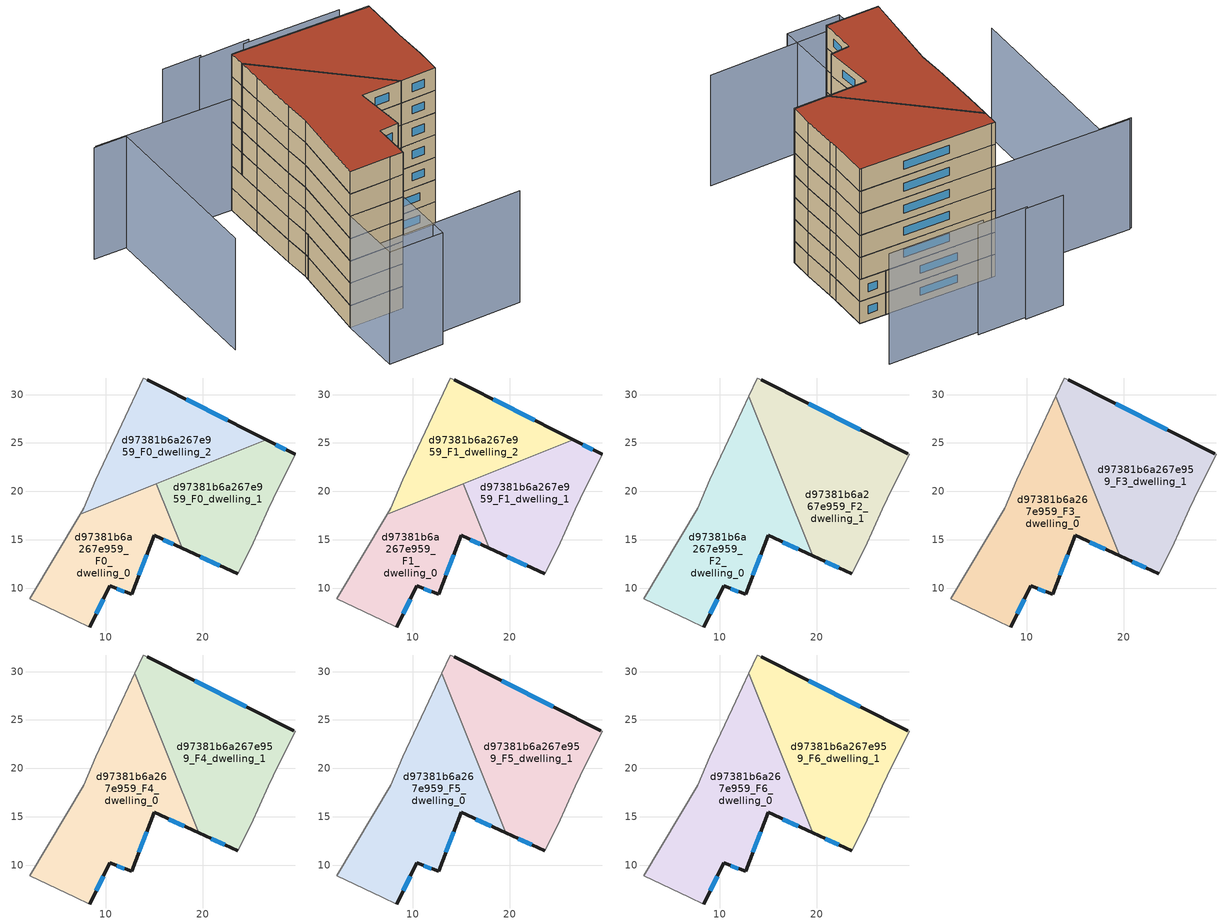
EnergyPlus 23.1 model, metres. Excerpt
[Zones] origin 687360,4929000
d97381b6a267e959_F0_dwelling_0
 floor ground (EU_floor_Construction): 12.67,9.37 14.99,15.46 17.91,14.12 15.24,20.81 7.37,17.67 2.15,8.91 6.86,6.69 8.35,6 10.39,10.24 z0
 wall outside (EU_wall_Construction): 17.91,14.12 14.99,15.46 12.67,9.37 10.39,10.24 8.35,6 z0:3
 wall adiabatic (EU_wall_Construction): 8.35,6 6.86,6.69 2.15,8.91 7.37,17.67 z0:3
 wall to d97381b6a267e959_F0_dwelling_1 (EU_wall_Construction): 15.24,20.81 17.91,14.12 z0:3
 wall to d97381b6a267e959_F0_dwelling_2 (EU_wall_Construction): 7.37,17.67 15.24,20.81 z0:3
 window (EU_Window_Construction): 11.93,9.65 11.13,9.96 / 9.73,8.86 9.02,7.38 / 16.96,14.56 15.94,15.03 / 14.24,13.48 13.43,11.35 z0.98:2.02
d97381b6a267e959_F0_dwelling_1
 floor ground (EU_floor_Construction): 25.02,14.22 26.78,18.15 27.28,19.22 29.57,23.83 26.59,25.33 15.24,20.81 17.91,14.12 23.62,11.49 z0
 wall outside (EU_wall_Construction): 23.62,11.49 17.91,14.12 / 26.59,25.33 29.57,23.83 z0:3
 wall adiabatic (EU_wall_Construction): 29.57,23.83 27.28,19.22 26.78,18.15 25.02,14.22 23.62,11.49 z0:3
 wall to d97381b6a267e959_F0_dwelling_2 (EU_wall_Construction): 15.24,20.81 26.59,25.33 z0:3
 window (EU_Window_Construction): 21.76,12.35 19.77,13.26 / 27.56,24.84 28.6,24.32 z0.98:2.02
d97381b6a267e959_F0_dwelling_2
 floor ground (EU_floor_Construction): 26.59,25.33 14.3,31.51 13.89,31.71 11.65,26.96 8.96,21.21 7.72,18.25 7.37,17.67 z0
 wall outside (EU_wall_Construction): 14.3,31.51 26.59,25.33 z0:3
 wall adiabatic (EU_wall_Construction): 7.37,17.67 7.72,18.25 8.96,21.21 11.65,26.96 13.89,31.71 14.3,31.51 z0:3
 window (EU_Window_Construction): 18.3,29.5 22.59,27.34 z0.98:2.02
d97381b6a267e959_F1_dwelling_0
 floor to d97381b6a267e959_F0_dwelling_0 (EU_floor_Construction): 12.67,9.37 14.99,15.46 17.91,14.12 15.24,20.81 7.37,17.67 2.15,8.91 6.86,6.69 8.35,6 10.39,10.24 z3
 wall outside (EU_wall_Construction): 17.91,14.12 14.99,15.46 12.67,9.37 10.39,10.24 8.35,6 z3:6
 wall adiabatic (EU_wall_Construction): 8.35,6 6.86,6.69 2.15,8.91 7.37,17.67 z3:6
 wall to d97381b6a267e959_F1_dwelling_1 (EU_wall_Construction): 15.24,20.81 17.91,14.12 z3:6
 wall to d97381b6a267e959_F1_dwelling_2 (EU_wall_Construction): 7.37,17.67 15.24,20.81 z3:6
 window (EU_Window_Construction): 11.93,9.65 11.13,9.96 / 9.73,8.86 9.02,7.38 / 16.96,14.56 15.94,15.03 / 14.24,13.48 13.43,11.35 z3.98:5.02
d97381b6a267e959_F1_dwelling_1
 floor to d97381b6a267e959_F0_dwelling_1 (EU_floor_Construction): 25.02,14.22 26.78,18.15 27.28,19.22 29.57,23.83 26.59,25.33 15.24,20.81 17.91,14.12 23.62,11.49 z3
 wall outside (EU_wall_Construction): 23.62,11.49 17.91,14.12 / 26.59,25.33 29.57,23.83 z3:6
 wall adiabatic (EU_wall_Construction): 29.57,23.83 27.28,19.22 26.78,18.15 25.02,14.22 23.62,11.49 z3:6
 wall to d97381b6a267e959_F1_dwelling_2 (EU_wall_Construction): 15.24,20.81 26.59,25.33 z3:6
 window (EU_Window_Construction): 21.76,12.35 19.77,13.26 / 27.56,24.84 28.6,24.32 z3.98:5.02
d97381b6a267e959_F1_dwelling_2
 floor to d97381b6a267e959_F0_dwelling_2 (EU_floor_Construction): 26.59,25.33 14.3,31.51 13.89,31.71 11.65,26.96 8.96,21.21 7.72,18.25 7.37,17.67 z3
 wall outside (EU_wall_Construction): 14.3,31.51 26.59,25.33 z3:6
 wall adiabatic (EU_wall_Construction): 7.37,17.67 7.72,18.25 8.96,21.21 11.65,26.96 13.89,31.71 14.3,31.51 z3:6
 window (EU_Window_Construction): 18.3,29.5 22.59,27.34 z3.98:5.02
d97381b6a267e959_F2_dwelling_0
 floor to d97381b6a267e959_F1_dwelling_0 (EU_floor_Construction): 12.67,9.37 14.99,15.46 17.91,14.12 15.24,20.81 7.37,17.67 2.15,8.91 6.86,6.69 8.35,6 10.39,10.24 z6
 floor to d97381b6a267e959_F1_dwelling_1 (EU_floor_Construction): 19.59,13.35 16.42,21.28 15.24,20.81 17.91,14.12 z6
 floor to d97381b6a267e959_F1_dwelling_2 (EU_floor_Construction): 16.42,21.28 13.01,29.84 11.65,26.96 8.96,21.21 7.72,18.25 7.37,17.67 z6
 wall outside (EU_wall_Construction): 19.59,13.35 14.99,15.46 12.67,9.37 10.39,10.24 8.35,6 z6:9
 wall adiabatic (EU_wall_Construction): 8.35,6 6.86,6.69 2.15,8.91 7.72,18.25 8.96,21.21 11.65,26.96 13.01,29.84 z6:9
 wall to d97381b6a267e959_F2_dwelling_1 (EU_wall_Construction): 13.01,29.84 19.59,13.35 z6:9
 window (EU_Window_Construction): 11.93,9.65 11.13,9.96 / 9.73,8.86 9.02,7.38 / 18.09,14.03 16.49,14.77 / 14.24,13.48 13.43,11.35 z6.98:8.02
d97381b6a267e959_F2_dwelling_1
 floor to d97381b6a267e959_F1_dwelling_1 (EU_floor_Construction): 25.02,14.22 26.78,18.15 27.28,19.22 29.57,23.83 29.41,23.91 26.59,25.33 16.42,21.28 19.59,13.35 23.62,11.49 z6
 floor to d97381b6a267e959_F1_dwelling_2 (EU_floor_Construction): 26.59,25.33 14.3,31.51 13.89,31.71 13.01,29.84 16.42,21.28 z6
 wall outside (EU_wall_Construction): 23.62,11.49 19.59,13.35 / 14.3,31.51 29.41,23.91 z6:9
 wall adiabatic (EU_wall_Construction): 29.41,23.91 29.57,23.83 27.28,19.22 26.78,18.15 25.02,14.22 23.62,11.49 / 13.01,29.84 13.89,31.71 14.3,31.51 z6:9
 window (EU_Window_Construction): 22.31,12.09 20.9,12.74 / 19.22,29.04 24.5,26.38 z6.98:8.02
d97381b6a267e959_F3_dwelling_0
 floor to d97381b6a267e959_F2_dwelling_0 (EU_floor_Construction): 19.59,13.35 13.01,29.84 11.65,26.96 8.96,21.21 7.72,18.25 2.15,8.91 6.86,6.69 8.35,6 10.39,10.24 12.67,9.37 14.99,15.46 z9
 wall outside (EU_wall_Construction): 19.59,13.35 14.99,15.46 12.67,9.37 10.39,10.24 8.35,6 z9:12
 wall adiabatic (EU_wall_Construction): 8.35,6 6.86,6.69 2.15,8.91 7.72,18.25 8.96,21.21 11.65,26.96 13.01,29.84 z9:12
 wall to d97381b6a267e959_F3_dwelling_1 (EU_wall_Construction): 13.01,29.84 19.59,13.35 z9:12
 window (EU_Window_Construction): 11.93,9.65 11.13,9.96 / 9.73,8.86 9.02,7.38 / 18.09,14.03 16.49,14.77 / 14.24,13.48 13.43,11.35 z9.98:11.02
d97381b6a267e959_F3_dwelling_1
 floor to d97381b6a267e959_F2_dwelling_1 (EU_floor_Construction): 25.02,14.22 26.78,18.15 27.28,19.22 29.57,23.83 29.41,23.91 14.3,31.51 13.89,31.71 13.01,29.84 19.59,13.35 23.62,11.49 z9
 wall outside (EU_wall_Construction): 23.62,11.49 19.59,13.35 / 14.3,31.51 29.41,23.91 z9:12
 wall adiabatic (EU_wall_Construction): 29.41,23.91 29.57,23.83 27.28,19.22 26.78,18.15 25.02,14.22 23.62,11.49 / 13.01,29.84 13.89,31.71 14.3,31.51 z9:12
 window (EU_Window_Construction): 22.31,12.09 20.9,12.74 / 19.22,29.04 24.5,26.38 z9.98:11.02
d97381b6a267e959_F4_dwelling_0
 floor to d97381b6a267e959_F3_dwelling_0 (EU_floor_Construction): 19.59,13.35 13.01,29.84 11.65,26.96 8.96,21.21 7.72,18.25 2.15,8.91 6.86,6.69 8.35,6 10.39,10.24 12.67,9.37 14.99,15.46 z12
 wall outside (EU_wall_Construction): 19.59,13.35 14.99,15.46 12.67,9.37 10.39,10.24 8.35,6 z12:15
 wall adiabatic (EU_wall_Construction): 8.35,6 6.86,6.69 2.15,8.91 7.72,18.25 8.96,21.21 11.65,26.96 13.01,29.84 z12:15
 wall to d97381b6a267e959_F4_dwelling_1 (EU_wall_Construction): 13.01,29.84 19.59,13.35 z12:15
 window (EU_Window_Construction): 11.93,9.65 11.13,9.96 / 9.73,8.86 9.02,7.38 / 18.09,14.03 16.49,14.77 / 14.24,13.48 13.43,11.35 z12.98:14.02
d97381b6a267e959_F4_dwelling_1
 floor to d97381b6a267e959_F3_dwelling_1 (EU_floor_Construction): 25.02,14.22 26.78,18.15 27.28,19.22 29.57,23.83 29.41,23.91 14.3,31.51 13.89,31.71 13.01,29.84 19.59,13.35 23.62,11.49 z12
 wall outside (EU_wall_Construction): 23.62,11.49 19.59,13.35 / 14.3,31.51 29.41,23.91 z12:15
 wall adiabatic (EU_wall_Construction): 29.41,23.91 29.57,23.83 27.28,19.22 26.78,18.15 25.02,14.22 23.62,11.49 / 13.01,29.84 13.89,31.71 14.3,31.51 z12:15
 window (EU_Window_Construction): 22.31,12.09 20.9,12.74 / 19.22,29.04 24.5,26.38 z12.98:14.02
d97381b6a267e959_F5_dwelling_0
 floor to d97381b6a267e959_F4_dwelling_0 (EU_floor_Construction): 19.59,13.35 13.01,29.84 11.65,26.96 8.96,21.21 7.72,18.25 2.15,8.91 6.86,6.69 8.35,6 10.39,10.24 12.67,9.37 14.99,15.46 z15
 wall outside (EU_wall_Construction): 19.59,13.35 14.99,15.46 12.67,9.37 10.39,10.24 8.35,6 z15:18
 wall adiabatic (EU_wall_Construction): 8.35,6 6.86,6.69 2.15,8.91 7.72,18.25 8.96,21.21 11.65,26.96 13.01,29.84 z15:18
 wall to d97381b6a267e959_F5_dwelling_1 (EU_wall_Construction): 13.01,29.84 19.59,13.35 z15:18
 window (EU_Window_Construction): 11.93,9.65 11.13,9.96 / 9.73,8.86 9.02,7.38 / 18.09,14.03 16.49,14.77 / 14.24,13.48 13.43,11.35 z15.98:17.02
d97381b6a267e959_F5_dwelling_1
 floor to d97381b6a267e959_F4_dwelling_1 (EU_floor_Construction): 25.02,14.22 26.78,18.15 27.28,19.22 29.57,23.83 29.41,23.91 14.3,31.51 13.89,31.71 13.01,29.84 19.59,13.35 23.62,11.49 z15
 wall outside (EU_wall_Construction): 23.62,11.49 19.59,13.35 / 14.3,31.51 29.41,23.91 z15:18
 wall adiabatic (EU_wall_Construction): 29.41,23.91 29.57,23.83 27.28,19.22 26.78,18.15 25.02,14.22 23.62,11.49 / 13.01,29.84 13.89,31.71 14.3,31.51 z15:18
 window (EU_Window_Construction): 22.31,12.09 20.9,12.74 / 19.22,29.04 24.5,26.38 z15.98:17.02
d97381b6a267e959_F6_dwelling_0
 floor to d97381b6a267e959_F5_dwelling_0 (EU_floor_Construction): 19.59,13.35 13.01,29.84 11.65,26.96 8.96,21.21 7.72,18.25 2.15,8.91 6.86,6.69 8.35,6 10.39,10.24 12.67,9.37 14.99,15.46 z18
 wall outside (EU_wall_Construction): 19.59,13.35 14.99,15.46 12.67,9.37 10.39,10.24 8.35,6 z18:21
 wall adiabatic (EU_wall_Construction): 8.35,6 6.86,6.69 2.15,8.91 7.72,18.25 8.96,21.21 11.65,26.96 13.01,29.84 z18:21
 wall to d97381b6a267e959_F6_dwelling_1 (EU_wall_Construction): 13.01,29.84 19.59,13.35 z18:21
 window (EU_Window_Construction): 11.93,9.65 11.13,9.96 / 9.73,8.86 9.02,7.38 / 18.09,14.03 16.49,14.77 / 14.24,13.48 13.43,11.35 z18.98:20.02
 roof outside (EU_roof_Construction): 13.01,29.84 19.59,13.35 14.99,15.46 12.67,9.37 10.39,10.24 8.35,6 6.86,6.69 2.15,8.91 7.72,18.25 8.96,21.21 11.65,26.96 z21
d97381b6a267e959_F6_dwelling_1
 floor to d97381b6a267e959_F5_dwelling_1 (EU_floor_Construction): 25.02,14.22 26.78,18.15 27.28,19.22 29.57,23.83 29.41,23.91 14.3,31.51 13.89,31.71 13.01,29.84 19.59,13.35 23.62,11.49 z18
 wall outside (EU_wall_Construction): 23.62,11.49 19.59,13.35 / 14.3,31.51 29.41,23.91 z18:21
 wall adiabatic (EU_wall_Construction): 29.41,23.91 29.57,23.83 27.28,19.22 26.78,18.15 25.02,14.22 23.62,11.49 / 13.01,29.84 13.89,31.71 14.3,31.51 z18:21
 window (EU_Window_Construction): 22.31,12.09 20.9,12.74 / 19.22,29.04 24.5,26.38 z18.98:20.02
 roof outside (EU_roof_Construction): 29.41,23.91 29.57,23.83 27.28,19.22 26.78,18.15 25.02,14.22 23.62,11.49 19.59,13.35 13.01,29.84 13.89,31.71 14.3,31.51 z21
shading: -0.35,3.37 16.17,-4.16 / -1.62,39.48 14.35,31.48 / -1.92,39.48 1.82,37.66 / 1.82,37.66 -8.07,17.33 / 34.32,30.7 23.31,36.11 / 24.32,36.06 18.52,38.78 / 18.97,38.92 14.53,41.02 / 2.15,8.91 8.35,6 / 8.35,6 4.94,-1.26 / 4.94,-1.26 -1.26,1.65 / -1.26,1.65 2.15,8.91 z0:15
[Building]
EU S2 Campaign: North Axis=0; Terrain=City; Solar Distribution=FullExterior
[Site:Location]
Bologna: Latitude=44.5; Longitude=11.25; Time Zone=1; Elevation=37
[SizingPeriod:WeatherFileDays]
AnnualSizingPeriod: Begin Month=1; Begin Day of Month=1; End Month=12; End Day of Month=31; Day of Week for Start Day=Monday; Use Weather File Daylight Saving Period=No; Use Weather File Rain and Snow Indicators=No
[MATERIAL]
EU_InternalMass_Material: Roughness=MediumRough; Thickness=0.1; Conductivity=1; Density=1800; Specific Heat=900; Thermal Absorptance=0.9; Solar Absorptance=0.7; Visible Absorptance=0.7
[MATERIAL:NOMASS] Roughness=MediumRough; Thermal Absorptance=0.9; Solar Absorptance=0.7; Visible Absorptance=0.7
Name | Thermal Resistance
EU_wall_NoMass | 0.905828
EU_roof_NoMass | 0.37593
EU_floor_NoMass | 0.67114
[WINDOWMATERIAL:SIMPLEGLAZINGSYSTEM]
EU_Window_SimpleGlazing: UFactor=4.52486; Solar Heat Gain Coefficient=0.85; Visible Transmittance=0.85
[CONSTRUCTION]
EU_wall_Construction: EU_wall_NoMass
EU_roof_Construction: EU_roof_NoMass
EU_floor_Construction: EU_floor_NoMass
EU_InternalMass_Construction: EU_InternalMass_Material
EU_Window_Construction: EU_Window_SimpleGlazing
[ZONE] Type=1; Multiplier=1; Ceiling Height=autocalculate; Floor Area=autocalculate; Part of Total Floor Area=Yes
Name | Volume
d97381b6a267e959_F0_dwelling_0; d97381b6a267e959_F1_dwelling_0 | 330.745
d97381b6a267e959_F2_dwelling_0; d97381b6a267e959_F3_dwelling_0; d97381b6a267e959_F4_dwelling_0; d97381b6a267e959_F5_dwelling_0; d97381b6a267e959_F6_dwelling_0 | 496.11
d97381b6a267e959_F0_dwelling_1; d97381b6a267e959_F1_dwelling_1 | 330.754
d97381b6a267e959_F2_dwelling_1; d97381b6a267e959_F3_dwelling_1; d97381b6a267e959_F4_dwelling_1; d97381b6a267e959_F5_dwelling_1; d97381b6a267e959_F6_dwelling_1 | 496.129
d97381b6a267e959_F0_dwelling_2; d97381b6a267e959_F1_dwelling_2 | 330.755
[INTERNALMASS] Construction=EU_InternalMass_Construction
Name | Zone or ZoneList | Surface Area
d97381b6a267e959_F0_dwelling_0_EU_InternalMass | d97381b6a267e959_F0_dwelling_0 | 110.251
d97381b6a267e959_F0_dwelling_1_EU_InternalMass | d97381b6a267e959_F0_dwelling_1 | 110.251
d97381b6a267e959_F0_dwelling_2_EU_InternalMass | d97381b6a267e959_F0_dwelling_2 | 110.252
d97381b6a267e959_F1_dwelling_0_EU_InternalMass | d97381b6a267e959_F1_dwelling_0 | 110.251
d97381b6a267e959_F1_dwelling_1_EU_InternalMass | d97381b6a267e959_F1_dwelling_1 | 110.251
d97381b6a267e959_F1_dwelling_2_EU_InternalMass | d97381b6a267e959_F1_dwelling_2 | 110.252
d97381b6a267e959_F2_dwelling_0_EU_InternalMass | d97381b6a267e959_F2_dwelling_0 | 165.369
d97381b6a267e959_F2_dwelling_1_EU_InternalMass | d97381b6a267e959_F2_dwelling_1 | 165.376
d97381b6a267e959_F3_dwelling_0_EU_InternalMass | d97381b6a267e959_F3_dwelling_0 | 165.369
d97381b6a267e959_F3_dwelling_1_EU_InternalMass | d97381b6a267e959_F3_dwelling_1 | 165.376
d97381b6a267e959_F4_dwelling_0_EU_InternalMass | d97381b6a267e959_F4_dwelling_0 | 165.369
d97381b6a267e959_F4_dwelling_1_EU_InternalMass | d97381b6a267e959_F4_dwelling_1 | 165.376
d97381b6a267e959_F5_dwelling_0_EU_InternalMass | d97381b6a267e959_F5_dwelling_0 | 165.369
d97381b6a267e959_F5_dwelling_1_EU_InternalMass | d97381b6a267e959_F5_dwelling_1 | 165.376
d97381b6a267e959_F6_dwelling_0_EU_InternalMass | d97381b6a267e959_F6_dwelling_0 | 165.369
d97381b6a267e959_F6_dwelling_1_EU_InternalMass | d97381b6a267e959_F6_dwelling_1 | 165.376
[OTHEREQUIPMENT] Fuel Type=Electricity; Design Level Calculation Method=Watts/Area; Power per Zone Floor Area=1; Fraction Latent=0; Fraction Radiant=0; Fraction Lost=0; Carbon Dioxide Generation Rate=0; EndUse Subcategory=EU_Step8_InternalGains
Name | Zone or ZoneList or Space or SpaceList | Schedule
EU_Step8_InternalGain_d97381b6a267e959_F0_dwelling_0_f000 | d97381b6a267e959_F0_dwelling_0 | EU_Step8_GainSchedule_d97381b6a267e959_F0_dwelling_0_f000
EU_Step8_InternalGain_d97381b6a267e959_F0_dwelling_1_f000 | d97381b6a267e959_F0_dwelling_1 | EU_Step8_GainSchedule_d97381b6a267e959_F0_dwelling_1_f000
EU_Step8_InternalGain_d97381b6a267e959_F0_dwelling_2_f000 | d97381b6a267e959_F0_dwelling_2 | EU_Step8_GainSchedule_d97381b6a267e959_F0_dwelling_2_f000
EU_Step8_InternalGain_d97381b6a267e959_F1_dwelling_0_f000 | d97381b6a267e959_F1_dwelling_0 | EU_Step8_GainSchedule_d97381b6a267e959_F1_dwelling_0_f000
EU_Step8_InternalGain_d97381b6a267e959_F1_dwelling_1_f000 | d97381b6a267e959_F1_dwelling_1 | EU_Step8_GainSchedule_d97381b6a267e959_F1_dwelling_1_f000
EU_Step8_InternalGain_d97381b6a267e959_F1_dwelling_2_f000 | d97381b6a267e959_F1_dwelling_2 | EU_Step8_GainSchedule_d97381b6a267e959_F1_dwelling_2_f000
EU_Step8_InternalGain_d97381b6a267e959_F2_dwelling_0_f000 | d97381b6a267e959_F2_dwelling_0 | EU_Step8_GainSchedule_d97381b6a267e959_F2_dwelling_0_f000
EU_Step8_InternalGain_d97381b6a267e959_F2_dwelling_1_f000 | d97381b6a267e959_F2_dwelling_1 | EU_Step8_GainSchedule_d97381b6a267e959_F2_dwelling_1_f000
EU_Step8_InternalGain_d97381b6a267e959_F3_dwelling_0_f000 | d97381b6a267e959_F3_dwelling_0 | EU_Step8_GainSchedule_d97381b6a267e959_F3_dwelling_0_f000
EU_Step8_InternalGain_d97381b6a267e959_F3_dwelling_1_f000 | d97381b6a267e959_F3_dwelling_1 | EU_Step8_GainSchedule_d97381b6a267e959_F3_dwelling_1_f000
EU_Step8_InternalGain_d97381b6a267e959_F4_dwelling_0_f000 | d97381b6a267e959_F4_dwelling_0 | EU_Step8_GainSchedule_d97381b6a267e959_F4_dwelling_0_f000
EU_Step8_InternalGain_d97381b6a267e959_F4_dwelling_1_f000 | d97381b6a267e959_F4_dwelling_1 | EU_Step8_GainSchedule_d97381b6a267e959_F4_dwelling_1_f000
EU_Step8_InternalGain_d97381b6a267e959_F5_dwelling_0_f000 | d97381b6a267e959_F5_dwelling_0 | EU_Step8_GainSchedule_d97381b6a267e959_F5_dwelling_0_f000
EU_Step8_InternalGain_d97381b6a267e959_F5_dwelling_1_f000 | d97381b6a267e959_F5_dwelling_1 | EU_Step8_GainSchedule_d97381b6a267e959_F5_dwelling_1_f000
EU_Step8_InternalGain_d97381b6a267e959_F6_dwelling_0_f000 | d97381b6a267e959_F6_dwelling_0 | EU_Step8_GainSchedule_d97381b6a267e959_F6_dwelling_0_f000
EU_Step8_InternalGain_d97381b6a267e959_F6_dwelling_1_f000 | d97381b6a267e959_F6_dwelling_1 | EU_Step8_GainSchedule_d97381b6a267e959_F6_dwelling_1_f000
[ZONEVENTILATION:DESIGNFLOWRATE] Schedule=EU_AlwaysOn; Design Flow Rate Calculation Method=AirChanges/Hour; Air Changes per Hour=0.73129; Ventilation Type=Natural; Fan Pressure Rise=0; Fan Total Efficiency=1; Constant Term Coefficient=1; Temperature Term Coefficient=0; Velocity Term Coefficient=0; Velocity Squared Term Coefficient=0; Minimum Indoor Temperature=-100; Maximum Indoor Temperature=100; Delta Temperature=-100; Minimum Outdoor Temperature=-100; Maximum Outdoor Temperature=100; Maximum Wind Speed=40
Name | Zone or ZoneList or Space or SpaceList
EU_ConstantAir_d97381b6a267e959_F0_dwelling_0 | d97381b6a267e959_F0_dwelling_0
EU_ConstantAir_d97381b6a267e959_F0_dwelling_1 | d97381b6a267e959_F0_dwelling_1
EU_ConstantAir_d97381b6a267e959_F0_dwelling_2 | d97381b6a267e959_F0_dwelling_2
EU_ConstantAir_d97381b6a267e959_F1_dwelling_0 | d97381b6a267e959_F1_dwelling_0
EU_ConstantAir_d97381b6a267e959_F1_dwelling_1 | d97381b6a267e959_F1_dwelling_1
EU_ConstantAir_d97381b6a267e959_F1_dwelling_2 | d97381b6a267e959_F1_dwelling_2
EU_ConstantAir_d97381b6a267e959_F2_dwelling_0 | d97381b6a267e959_F2_dwelling_0
EU_ConstantAir_d97381b6a267e959_F2_dwelling_1 | d97381b6a267e959_F2_dwelling_1
EU_ConstantAir_d97381b6a267e959_F3_dwelling_0 | d97381b6a267e959_F3_dwelling_0
EU_ConstantAir_d97381b6a267e959_F3_dwelling_1 | d97381b6a267e959_F3_dwelling_1
EU_ConstantAir_d97381b6a267e959_F4_dwelling_0 | d97381b6a267e959_F4_dwelling_0
EU_ConstantAir_d97381b6a267e959_F4_dwelling_1 | d97381b6a267e959_F4_dwelling_1
EU_ConstantAir_d97381b6a267e959_F5_dwelling_0 | d97381b6a267e959_F5_dwelling_0
EU_ConstantAir_d97381b6a267e959_F5_dwelling_1 | d97381b6a267e959_F5_dwelling_1
EU_ConstantAir_d97381b6a267e959_F6_dwelling_0 | d97381b6a267e959_F6_dwelling_0
EU_ConstantAir_d97381b6a267e959_F6_dwelling_1 | d97381b6a267e959_F6_dwelling_1
[HVACTEMPLATE:THERMOSTAT] Constant Heating Setpoint=20; Constant Cooling Setpoint=50
EU_HeatOnly_d97381b6a267e959_F0_dwelling_0; EU_HeatOnly_d97381b6a267e959_F0_dwelling_1; EU_HeatOnly_d97381b6a267e959_F0_dwelling_2; EU_HeatOnly_d97381b6a267e959_F1_dwelling_0; EU_HeatOnly_d97381b6a267e959_F1_dwelling_1; EU_HeatOnly_d97381b6a267e959_F1_dwelling_2; EU_HeatOnly_d97381b6a267e959_F2_dwelling_0; EU_HeatOnly_d97381b6a267e959_F2_dwelling_1; EU_HeatOnly_d97381b6a267e959_F3_dwelling_0; EU_HeatOnly_d97381b6a267e959_F3_dwelling_1; EU_HeatOnly_d97381b6a267e959_F4_dwelling_0; EU_HeatOnly_d97381b6a267e959_F4_dwelling_1; EU_HeatOnly_d97381b6a267e959_F5_dwelling_0; EU_HeatOnly_d97381b6a267e959_F5_dwelling_1; EU_HeatOnly_d97381b6a267e959_F6_dwelling_0; EU_HeatOnly_d97381b6a267e959_F6_dwelling_1
[HVACTEMPLATE:ZONE:IDEALLOADSAIRSYSTEM] System Availability Schedule=EU_AlwaysOn; Maximum Heating Supply Air Temperature=50; Minimum Cooling Supply Air Temperature=13; Maximum Heating Supply Air Humidity Ratio=0.0156; Minimum Cooling Supply Air Humidity Ratio=0.0077; Heating Limit=NoLimit; Cooling Limit=NoLimit; Heating Availability Schedule=EU_AlwaysOn; Cooling Availability Schedule=EU_CoolingOff; Dehumidification Control Type=ConstantSensibleHeatRatio; Cooling Sensible Heat Ratio=0.7; Dehumidification Setpoint=60; Humidification Control Type=None; Humidification Setpoint=30; Outdoor Air Method=None; Outdoor Air Flow Rate per Person=0.00944; Outdoor Air Flow Rate per Zone Floor Area=0; Outdoor Air Flow Rate per Zone=0; Demand Controlled Ventilation Type=None; Outdoor Air Economizer Type=NoEconomizer; Heat Recovery Type=None; Sensible Heat Recovery Effectiveness=0.7; Latent Heat Recovery Effectiveness=0.65
Name | Template Thermostat
d97381b6a267e959_F0_dwelling_0 | EU_HeatOnly_d97381b6a267e959_F0_dwelling_0
d97381b6a267e959_F0_dwelling_1 | EU_HeatOnly_d97381b6a267e959_F0_dwelling_1
d97381b6a267e959_F0_dwelling_2 | EU_HeatOnly_d97381b6a267e959_F0_dwelling_2
d97381b6a267e959_F1_dwelling_0 | EU_HeatOnly_d97381b6a267e959_F1_dwelling_0
d97381b6a267e959_F1_dwelling_1 | EU_HeatOnly_d97381b6a267e959_F1_dwelling_1
d97381b6a267e959_F1_dwelling_2 | EU_HeatOnly_d97381b6a267e959_F1_dwelling_2
d97381b6a267e959_F2_dwelling_0 | EU_HeatOnly_d97381b6a267e959_F2_dwelling_0
d97381b6a267e959_F2_dwelling_1 | EU_HeatOnly_d97381b6a267e959_F2_dwelling_1
d97381b6a267e959_F3_dwelling_0 | EU_HeatOnly_d97381b6a267e959_F3_dwelling_0
d97381b6a267e959_F3_dwelling_1 | EU_HeatOnly_d97381b6a267e959_F3_dwelling_1
d97381b6a267e959_F4_dwelling_0 | EU_HeatOnly_d97381b6a267e959_F4_dwelling_0
d97381b6a267e959_F4_dwelling_1 | EU_HeatOnly_d97381b6a267e959_F4_dwelling_1
d97381b6a267e959_F5_dwelling_0 | EU_HeatOnly_d97381b6a267e959_F5_dwelling_0
d97381b6a267e959_F5_dwelling_1 | EU_HeatOnly_d97381b6a267e959_F5_dwelling_1
d97381b6a267e959_F6_dwelling_0 | EU_HeatOnly_d97381b6a267e959_F6_dwelling_0
d97381b6a267e959_F6_dwelling_1 | EU_HeatOnly_d97381b6a267e959_F6_dwelling_1
[SIZING:ZONE] Zone Cooling Design Supply Air Temperature Input Method=SupplyAirTemperature; Zone Cooling Design Supply Air Temperature=13; Zone Heating Design Supply Air Temperature Input Method=SupplyAirTemperature; Zone Heating Design Supply Air Temperature=50; Zone Cooling Design Supply Air Humidity Ratio=0.008; Zone Heating Design Supply Air Humidity Ratio=0.008; Cooling Design Air Flow Method=DesignDay; Cooling Design Air Flow Rate=0; Cooling Minimum Air Flow per Zone Floor Area=0.000762; Cooling Minimum Air Flow=0; Cooling Minimum Air Flow Fraction=0.2; Heating Design Air Flow Method=DesignDay; Heating Design Air Flow Rate=0; Heating Maximum Air Flow per Zone Floor Area=0.002032; Heating Maximum Air Flow=0.141576; Heating Maximum Air Flow Fraction=0.3; Account for Dedicated Outdoor Air System=No; Dedicated Outdoor Air System Control Strategy=NeutralSupplyAir; Dedicated Outdoor Air Low Setpoint Temperature for Design=autosize; Dedicated Outdoor Air High Setpoint Temperature for Design=autosize; Zone Load Sizing Method=Sensible Load Only No Latent Load; Zone Latent Cooling Design Supply Air Humidity Ratio Input Method=HumidityRatioDifference; Zone Cooling Design Supply Air Humidity Ratio Difference=0.005; Zone Latent Heating Design Supply Air Humidity Ratio Input Method=HumidityRatioDifference; Zone Humidification Design Supply Air Humidity Ratio Difference=0.005
d97381b6a267e959_F0_dwelling_0; d97381b6a267e959_F0_dwelling_1; d97381b6a267e959_F0_dwelling_2; d97381b6a267e959_F1_dwelling_0; d97381b6a267e959_F1_dwelling_1; d97381b6a267e959_F1_dwelling_2; d97381b6a267e959_F2_dwelling_0; d97381b6a267e959_F2_dwelling_1; d97381b6a267e959_F3_dwelling_0; d97381b6a267e959_F3_dwelling_1; d97381b6a267e959_F4_dwelling_0; d97381b6a267e959_F4_dwelling_1; d97381b6a267e959_F5_dwelling_0; d97381b6a267e959_F5_dwelling_1; d97381b6a267e959_F6_dwelling_0; d97381b6a267e959_F6_dwelling_1
[SCHEDULE:CONSTANT]
Name | Hourly Value
EU_AlwaysOn | 1
EU_CoolingOff | 0
[SCHEDULE:FILE] Column Number=1; Rows to Skip at Top=0; Number of Hours of Data=8760; Column Separator=Comma; Interpolate to Timestep=No; Minutes per Item=60; Adjust Schedule for Daylight Savings=Yes
Name | File
EU_Step8_GainSchedule_d97381b6a267e959_F0_dwelling_0_f000 | ../../schedules/d97381b6a267e959/d97381b6a267e959_F0_dwelling_0_f000_gain.csv
EU_Step8_GainSchedule_d97381b6a267e959_F0_dwelling_1_f000 | ../../schedules/d97381b6a267e959/d97381b6a267e959_F0_dwelling_1_f000_gain.csv
EU_Step8_GainSchedule_d97381b6a267e959_F0_dwelling_2_f000 | ../../schedules/d97381b6a267e959/d97381b6a267e959_F0_dwelling_2_f000_gain.csv
EU_Step8_GainSchedule_d97381b6a267e959_F1_dwelling_0_f000 | ../../schedules/d97381b6a267e959/d97381b6a267e959_F1_dwelling_0_f000_gain.csv
EU_Step8_GainSchedule_d97381b6a267e959_F1_dwelling_1_f000 | ../../schedules/d97381b6a267e959/d97381b6a267e959_F1_dwelling_1_f000_gain.csv
EU_Step8_GainSchedule_d97381b6a267e959_F1_dwelling_2_f000 | ../../schedules/d97381b6a267e959/d97381b6a267e959_F1_dwelling_2_f000_gain.csv
EU_Step8_GainSchedule_d97381b6a267e959_F2_dwelling_0_f000 | ../../schedules/d97381b6a267e959/d97381b6a267e959_F2_dwelling_0_f000_gain.csv
EU_Step8_GainSchedule_d97381b6a267e959_F2_dwelling_1_f000 | ../../schedules/d97381b6a267e959/d97381b6a267e959_F2_dwelling_1_f000_gain.csv
EU_Step8_GainSchedule_d97381b6a267e959_F3_dwelling_0_f000 | ../../schedules/d97381b6a267e959/d97381b6a267e959_F3_dwelling_0_f000_gain.csv
EU_Step8_GainSchedule_d97381b6a267e959_F3_dwelling_1_f000 | ../../schedules/d97381b6a267e959/d97381b6a267e959_F3_dwelling_1_f000_gain.csv
EU_Step8_GainSchedule_d97381b6a267e959_F4_dwelling_0_f000 | ../../schedules/d97381b6a267e959/d97381b6a267e959_F4_dwelling_0_f000_gain.csv
EU_Step8_GainSchedule_d97381b6a267e959_F4_dwelling_1_f000 | ../../schedules/d97381b6a267e959/d97381b6a267e959_F4_dwelling_1_f000_gain.csv
EU_Step8_GainSchedule_d97381b6a267e959_F5_dwelling_0_f000 | ../../schedules/d97381b6a267e959/d97381b6a267e959_F5_dwelling_0_f000_gain.csv
EU_Step8_GainSchedule_d97381b6a267e959_F5_dwelling_1_f000 | ../../schedules/d97381b6a267e959/d97381b6a267e959_F5_dwelling_1_f000_gain.csv
EU_Step8_GainSchedule_d97381b6a267e959_F6_dwelling_0_f000 | ../../schedules/d97381b6a267e959/d97381b6a267e959_F6_dwelling_0_f000_gain.csv
EU_Step8_GainSchedule_d97381b6a267e959_F6_dwelling_1_f000 | ../../schedules/d97381b6a267e959/d97381b6a267e959_F6_dwelling_1_f000_gain.csv
